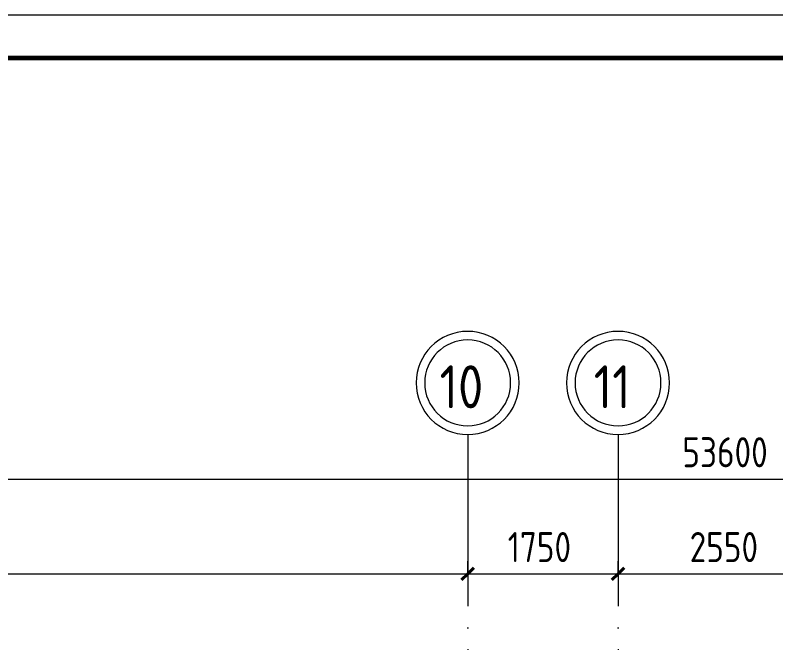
# Model space of a CAD drawing. Header units: millimetres. Extents: x -1073752 to 1436911, y -1379358 to 94781.
# Drawn here: x -1032383 to -1023531, y -867694 to -860388 of the extents above; entities that cross this region are included whole.
import ezdxf

# ---------------------------------------------------------------- set-up
doc = ezdxf.new("R2010")
doc.units = ezdxf.units.MM
doc.linetypes.add('ADSK_Линия сетки', pattern=[25, 20, -2.5, 0, -2.5])
for name, color, linetype, lineweight in [('Оси', 252, 'Continuous', 9), ('ОФ_рамка', 8, 'Continuous', 60), ('Размеры', 250, 'Continuous', 9)]:
    doc.layers.add(name, color=color, linetype=linetype, lineweight=lineweight)
doc.styles.add('GOST Common_2', font='', dxfattribs={"width": 0.9, "height": 250})
doc.styles.add('GOST Common_4', font='', dxfattribs={"height": 7})
doc.styles.get('GOST Common_2').set_extended_font_data('GOST type B')
doc.styles.get('GOST Common_4').set_extended_font_data('GOST 2.304 type A')

# ---------------------------------------------------------------- blocks, each defined once
blk = doc.blocks.new('1 этаж')
at = {"layer": 'Оси', "color": 251, "linetype": 'ADSK_Линия сетки', "ltscale": 100, "true_color": 0x636466}
for p, q in [((-34705.8, 32206.9), (-34705.8, -33769.9)), ((-32955.8, 32206.9), (-32955.8, -33769.9))]:
    blk.add_line(p, q, dxfattribs=at)
at = {"layer": 'Оси', "color": 251, "lineweight": 20, "true_color": 0x636466}
for centre, radius, start, end in [((-34705.8, 32806.9), 600, 0, 180), ((-32955.8, 32806.9), 600, 0, 180), ((-34705.8, 32806.9), 500, 0, 180), ((-32955.8, 32806.9), 500, 0, 180), ((-34705.8, 32806.9), 600, 180, 0), ((-34705.8, 32806.9), 500, 180, 0), ((-32955.8, 32806.9), 600, 180, 0), ((-32955.8, 32806.9), 500, 180, 0)]:
    blk.add_arc(centre, radius, start, end, dxfattribs=at)
at = {"layer": 'Размеры', "color": 251, "lineweight": 20, "true_color": 0x636466}
for p, q in [((-58605.8, 31687.6), (-4705.8, 31687.6)), ((-34705.8, 30583.3), (-34705.8, 30733.3)), ((-34705.8, 30583.3), (-34705.8, 30733.3)), ((-32955.8, 30583.3), (-32955.8, 30733.3)), ((-32955.8, 30583.3), (-32955.8, 30733.3)), ((-58605.8, 30583.3), (-34705.8, 30583.3)), ((-34705.8, 30583.3), (-34705.8, 30533.3)), ((-34705.8, 30583.3), (-32955.8, 30583.3)), ((-34705.8, 30583.3), (-34705.8, 30533.3)), ((-32955.8, 30583.3), (-32955.8, 30533.3)), ((-32955.8, 30583.3), (-30405.8, 30583.3)), ((-32955.8, 30583.3), (-32955.8, 30533.3))]:
    blk.add_line(p, q, dxfattribs=at)
at = {"layer": 'Размеры', "color": 251, "lineweight": 40, "true_color": 0x636466}
for p, q in [((-34705.8, 30583.3), (-34635.1, 30654)), ((-34705.8, 30583.3), (-34635.1, 30654)), ((-32955.8, 30583.3), (-32885.1, 30654)), ((-32955.8, 30583.3), (-32885.1, 30654)), ((-34705.8, 30583.3), (-34776.5, 30512.6)), ((-34705.8, 30583.3), (-34776.5, 30512.6)), ((-32955.8, 30583.3), (-33026.5, 30512.6)), ((-32955.8, 30583.3), (-33026.5, 30512.6))]:
    blk.add_line(p, q, dxfattribs=at)
at = {"layer": 'Оси', "color": 251, "true_color": 0x636466, "style": 'GOST Common_2', "width": 0.9}
for s, p in [('10', (-35033, 32511.5)), ('11', (-33238.5, 32511.5))]:
    blk.add_text(s, height=500, dxfattribs=at).set_placement(p)
at = {"layer": 'Размеры', "color": 251, "lineweight": 20, "true_color": 0x636466, "char_height": 350, "attachment_point": 1, "line_spacing_factor": 1.022761, "style": 'GOST Common_4'}
for s, insert, width in [('53600', (-32207.7, 32175), 1324.476), ('1750', (-34239.5, 31070.7), 980.828), ('2550', (-32122.3, 31070.7), 1059.58)]:
    blk.add_mtext(s, dxfattribs=dict(at, insert=insert, width=width))
blk = doc.blocks.new('А0')
at = {"layer": 'ОФ_рамка', "color": 0, "linetype": 'Continuous', "lineweight": 5, "ltscale": 100}
blk.add_lwpolyline([(341068.1, -309616.8), (222168.1, -309616.8)], dxfattribs=at)
at = {"layer": 'ОФ_рамка', "color": 0, "linetype": 'Continuous', "ltscale": 100}
blk.add_lwpolyline([(340568.1, -310116.8), (224168.1, -310116.8)], dxfattribs=at)

msp = doc.modelspace()

# ---------------------------------------------------------------- block references
msp.add_blockref('1 этаж', (-992411.4, -897475.7))
at = {"layer": 'ОФ_рамка', "color": 0, "lineweight": -2}
msp.add_blockref('А0', (-1293843.1, -550771.2), dxfattribs=at)

doc.saveas('drawing.dxf')
